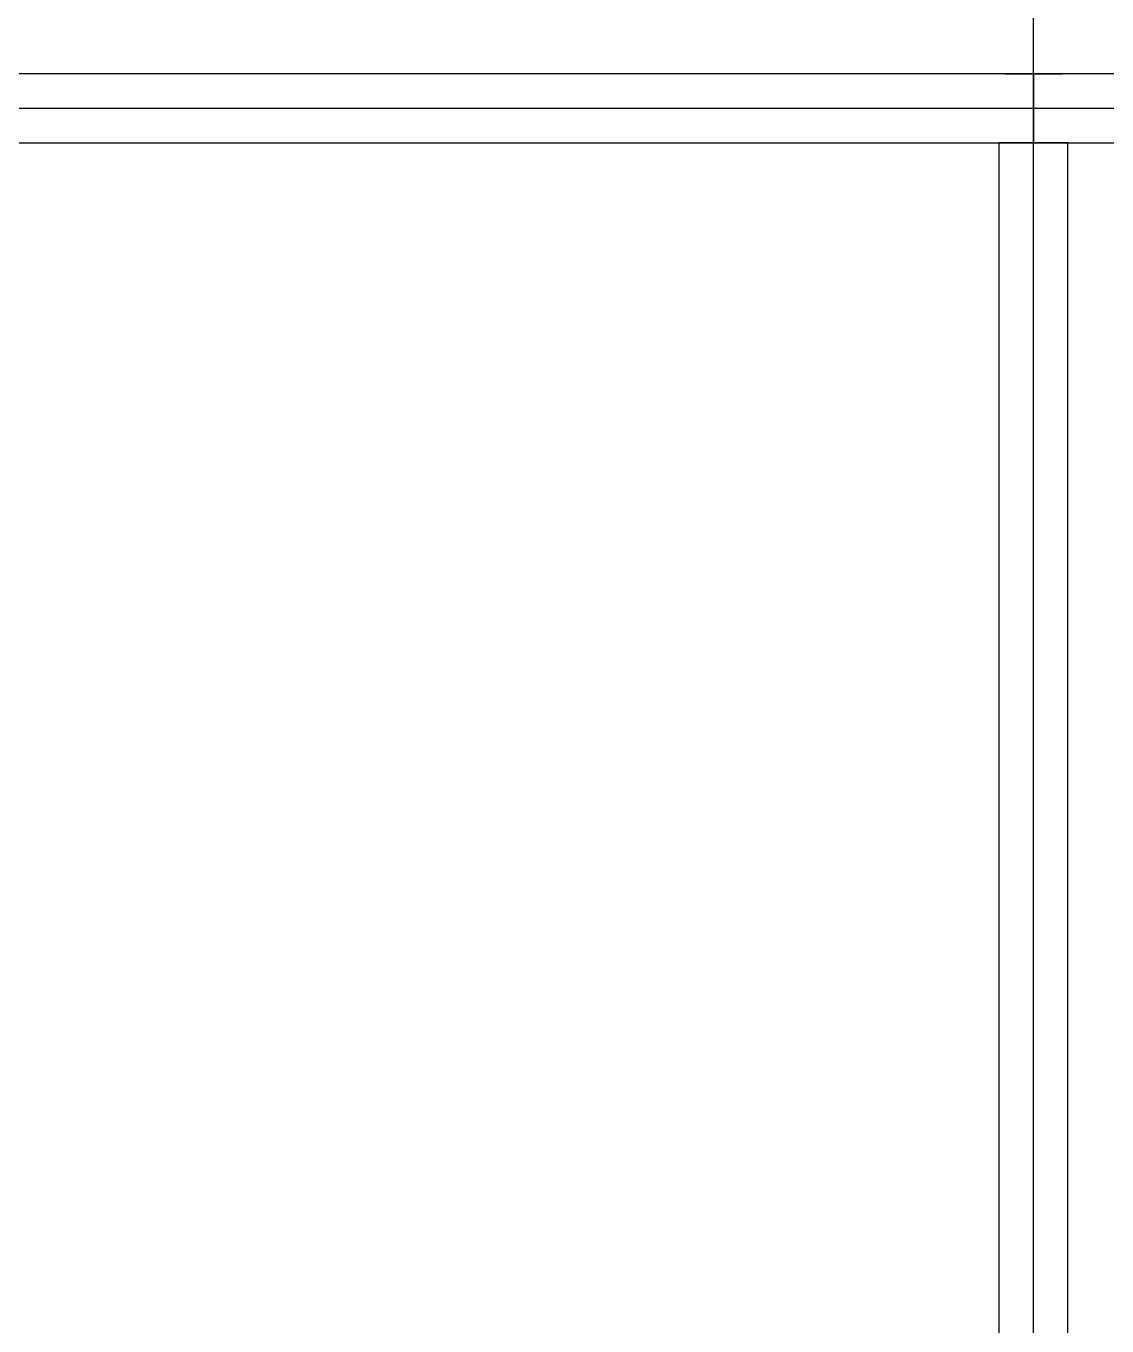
# Model space of a CAD drawing. Header units: millimetres. Extents: x -973 to 28250, y -35942 to 8545.
# Drawn here: x 23508 to 24449, y -11925 to -10793 of the extents above; entities that cross this region are included whole.
import ezdxf

# ---------------------------------------------------------------- set-up
doc = ezdxf.new("R2010")
doc.units = ezdxf.units.MM
for name, color, linetype in [('R02_AKS', 8, 'Continuous'), ('R02_BAGLANTI', 3, 'Continuous'), ('R02_DUVAR', 7, 'Continuous'), ('R02_OZEL', 6, 'Continuous')]:
    doc.layers.add(name, color=color, linetype=linetype)

# ---------------------------------------------------------------- blocks, each defined once
blk = doc.blocks.new('R02_CK_I01_H_N1_N1_P')
blk.add_lwpolyline([(0, 0), (1255, 0), (1255, 60), (0, 60)], close=True)
blk = doc.blocks.new('R02_CK_I02_H_N1_N1_P')
blk.add_lwpolyline([(0, 0), (217.5, 0), (217.5, 60), (0, 60)], close=True)
blk = doc.blocks.new('R02_CK_I04_V_1_1_P')
blk.add_lwpolyline([(0, 0), (1225, 0), (1225, 60), (0, 60)], close=True)
blk = doc.blocks.new('R02_SRC_B03')
at = {"color": 31}
for p, q in [((7543.68, 804.49), (7543.68, 809.49)), ((7552.18, 809.99), (7549.68, 809.99)), ((7549.68, 809.99), (7549.68, 803.99)), ((7549.68, 804.49), (7549.68, 809.49)), ((7549.68, 806.99), (7543.68, 806.99)), ((7543.68, 806.99), (7543.68, 804.49)), ((7549.68, 804.49), (7549.68, 806.99)), ((7549.68, 803.99), (7552.18, 803.99))]:
    blk.add_line(p, q, dxfattribs=at)
blk = doc.blocks.new('R02_H')
at = {"xscale": 10, "yscale": 10}
blk.add_blockref('R02_SRC_B03', (-75466.7804, -8069.896676), dxfattribs=at)

msp = doc.modelspace()

# ---------------------------------------------------------------- linework, layer by layer
at = {"layer": 'R02_AKS'}
for p, q in [((24385, -13180), (24385, -6750)), ((15320, -10865), (28250, -10865))]:
    msp.add_line(p, q, dxfattribs=at)

# ---------------------------------------------------------------- block references
at = {"layer": 'R02_BAGLANTI', "rotation": 270}
msp.add_blockref('R02_H', (24385, -10865), dxfattribs=at)
at = {"layer": 'R02_DUVAR'}
for name, p in [('R02_CK_I02_H_N1_N1_P', (24385, -10895)), ('R02_CK_I01_H_N1_N1_P', (23130, -10895))]:
    msp.add_blockref(name, p, dxfattribs=at)
at = {"layer": 'R02_OZEL', "rotation": 90}
msp.add_blockref('R02_CK_I04_V_1_1_P', (24415, -12120), dxfattribs=at)

doc.saveas('drawing.dxf')
